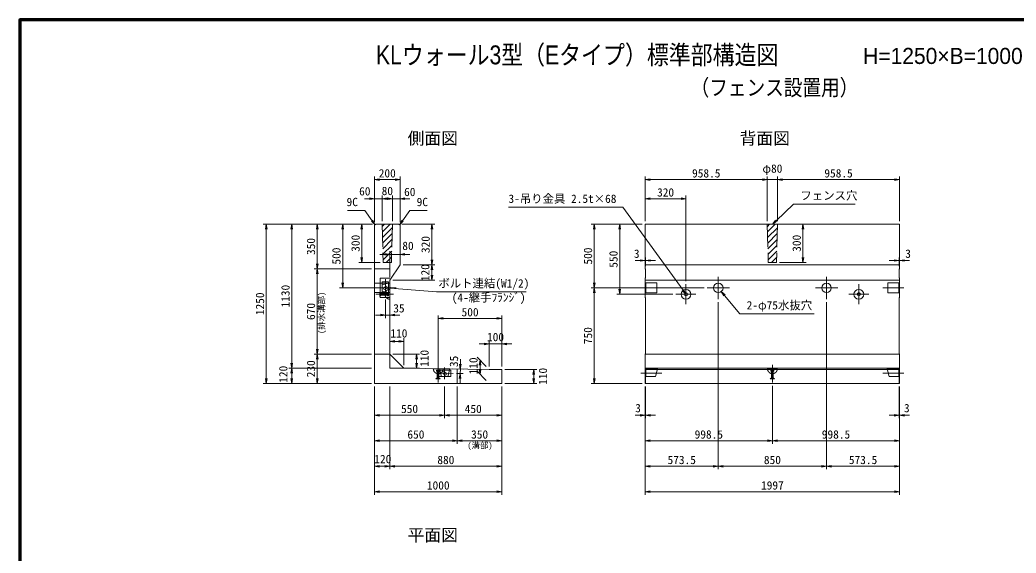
# Model space of a CAD drawing. Units: millimetres at full size, sheet at 1:30; some dimension numbers follow another scale. Extents: x 134809 to 146659, y -1498 to 6777.
# Drawn here: x 134809 to 142629, y 2591 to 6777 of the extents above; entities that cross this region are included whole.
import ezdxf
from ezdxf.enums import TextEntityAlignment as Align

# ---------------------------------------------------------------- set-up
doc = ezdxf.new("R2010")
doc.units = ezdxf.units.MM
doc.header["$LTSCALE"] = 30
doc.linetypes.add('CHAIN', pattern=[18.5, 12, -1.5, 3.5, -1.5])
doc.linetypes.add('DASHED', pattern=[7.5, 6, -1.5])
for name, color, linetype, lineweight in [('01図枠', 1, 'Continuous', 70), ('中心', 6, 'CHAIN', 9), ('外形線', 7, 'Continuous', 13), ('寸法', 2, 'Continuous', 9), ('細線', 4, 'Continuous', 9)]:
    doc.layers.add(name, color=color, linetype=linetype, lineweight=lineweight)
doc.layers.add('文字', color=7, linetype='Continuous')
doc.styles.add('ＭＳ ゴシック', font='')
doc.styles.add('ＭＳ Ｐゴシック', font='')
doc.styles.get('ＭＳ ゴシック').set_extended_font_data('MS Gothic')
doc.styles.get('ＭＳ Ｐゴシック').set_extended_font_data('MS PGothic')

# ---------------------------------------------------------------- blocks, each defined once
blk = doc.blocks.new('open_arrow')
at = {"color": 0, "linetype": 'Continuous', "lineweight": -2}
blk.add_lwpolyline([(7.5, 1.25), (0, 0), (7.5, -1.25)], dxfattribs=at)

msp = doc.modelspace()

# ---------------------------------------------------------------- hatches: boundary and pattern name
at = {"layer": '細線'}
h = msp.add_hatch(dxfattribs=at)
h.set_pattern_fill('USER', color=256, style=0, pattern_type=2)
h.set_pattern_definition([(45, (11970.87, -11.04), (-22.45064, 22.45064), [])])
h.paths.add_polyline_path([(137732.48, 5173.2), (137652.48, 5173.2), (137659.98, 4873.2), (137724.98, 4873.2)])
h = msp.add_hatch(dxfattribs=at)
h.set_pattern_fill('USER', color=256, style=0, pattern_type=2)
h.set_pattern_definition([(45, (14994.49, -11.04), (-22.45064, 22.45064), [])])
h.paths.add_polyline_path([(140756.09, 5173.2), (140676.09, 5173.2), (140683.59, 4873.2), (140748.59, 4873.2)])

# ---------------------------------------------------------------- linework, layer by layer
at = {"layer": '01図枠'}
msp.add_lwpolyline([(134808.55, -1383.36), (146658.55, -1383.36), (146658.55, 6776.64), (134808.55, 6776.64)], close=True, dxfattribs=at)
at = {"layer": '中心'}
for p, q in [((137677.48, 4604.7), (137677.48, 4741.7)), ((140037.59, 4701.7), (140037.59, 4544.7)), ((140291.09, 4585.7), (140291.09, 4760.7)), ((141141.09, 4585.7), (141141.09, 4760.7)), ((141394.59, 4701.7), (141394.59, 4544.7)), ((137762.48, 4673.2), (137542.48, 4673.2)), ((137742.48, 4623.2), (137603.48, 4623.2)), ((137632.48, 4673.2), (137722.48, 4673.2)), ((139848.59, 4673.2), (139683.59, 4673.2)), ((140116.09, 4623.2), (139959.09, 4623.2)), ((140203.59, 4673.2), (140378.59, 4673.2)), ((141053.59, 4673.2), (141228.59, 4673.2)), ((141316.09, 4623.2), (141473.09, 4623.2)), ((141583.59, 4673.2), (141748.59, 4673.2)), ((138092.86, 4068.33), (138091.08, 3929.34)), ((140716.09, 4068.33), (140716.09, 3929.33)), ((138210.97, 4001.81), (138073.98, 4003.57)), ((138141.9, 3957.69), (138143.05, 4047.69)), ((139848.59, 4002.69), (139683.59, 4002.69)), ((141583.59, 4002.69), (141748.59, 4002.69))]:
    msp.add_line(p, q, dxfattribs=at)
at = {"layer": '外形線'}
for p, q in [((137601.48, 5173.2), (137592.48, 5164.2)), ((137592.48, 5164.2), (137592.48, 3923.2)), ((137601.48, 5173.2), (137783.48, 5173.2)), ((137783.48, 5173.2), (137792.48, 5164.2)), ((137792.48, 5164.2), (137792.48, 4853.2)), ((139717.59, 5173.2), (141714.59, 5173.2)), ((139717.59, 4823.2), (139717.59, 5173.2)), ((141714.59, 4823.2), (141714.59, 5173.2)), ((137712.48, 4733.2), (137792.48, 4853.2)), ((139717.59, 4823.2), (139720.59, 4820.2)), ((139720.59, 4820.2), (139720.59, 4751.2)), ((141714.59, 4823.2), (141711.59, 4820.2)), ((141711.59, 4820.2), (141711.59, 4751.2)), ((137712.48, 4733.2), (137712.48, 4153.21)), ((139717.59, 4748.2), (139720.59, 4751.2)), ((139717.59, 4598.2), (139717.59, 4748.2)), ((141714.59, 4748.2), (141711.59, 4751.2)), ((141714.59, 4598.2), (141714.59, 4748.2)), ((139717.59, 4598.2), (139720.59, 4595.2)), ((139720.59, 4156.2), (139720.59, 4595.2)), ((141714.59, 4598.2), (141711.59, 4595.2)), ((141711.59, 4156.2), (141711.59, 4595.2)), ((137712.48, 4153.21), (137822.48, 4041.8)), ((139717.59, 4153.2), (139720.59, 4156.2)), ((139717.59, 4153.2), (139717.59, 3923.2)), ((141714.59, 4153.2), (141711.59, 4156.2)), ((141714.59, 4153.2), (141714.59, 3923.2)), ((137712.48, 4084.47), (137712.48, 4043.21)), ((137712.48, 4043.21), (137753.73, 4042.68)), ((137822.48, 4041.8), (138492.48, 4033.2)), ((138492.48, 4033.2), (138592.48, 4033.2)), ((138592.48, 3923.2), (138592.48, 4033.2)), ((139717.59, 4033.2), (141714.59, 4033.2)), ((137592.48, 3923.2), (138592.48, 3923.2)), ((139717.59, 3923.2), (141714.59, 3923.2))]:
    msp.add_line(p, q, dxfattribs=at)
at = {"layer": '外形線', "linetype": 'DASHED'}
for p, q in [((137652.48, 5173.2), (137659.98, 4873.2)), ((137732.48, 5173.2), (137724.98, 4873.2)), ((140676.09, 5173.2), (140683.59, 4873.2)), ((140756.09, 5173.2), (140748.59, 4873.2)), ((137659.98, 4873.2), (137724.98, 4873.2)), ((140683.59, 4873.2), (140748.59, 4873.2))]:
    msp.add_line(p, q, dxfattribs=at)
at = {"layer": '外形線'}
for centre in [(140291.09, 4673.2), (141141.09, 4673.2)]:
    msp.add_circle(centre, 37.5, dxfattribs=at)
at = {"layer": '寸法'}
for p, q in [((137592.48, 5188.2), (137592.48, 5547.2)), ((137592.48, 5523.2), (137792.48, 5523.2)), ((137792.48, 5188.2), (137792.48, 5547.2)), ((139717.59, 5197.2), (139717.59, 5547.2)), ((139717.59, 5523.2), (140676.09, 5523.2)), ((140834.09, 5523.2), (140598.09, 5523.2)), ((140676.09, 5197.2), (140676.09, 5547.2)), ((140676.09, 5197.2), (140676.09, 5547.2)), ((140756.09, 5197.2), (140756.09, 5547.2)), ((140756.09, 5197.2), (140756.09, 5547.2)), ((141714.59, 5523.2), (140756.09, 5523.2)), ((141714.59, 5197.2), (141714.59, 5547.2)), ((137592.48, 5188.2), (137592.48, 5397.2)), ((137652.48, 5197.2), (137652.48, 5397.2)), ((137652.48, 5197.2), (137652.48, 5397.2)), ((137732.48, 5197.2), (137732.48, 5397.2)), ((137732.48, 5197.2), (137732.48, 5397.2)), ((137792.48, 5188.2), (137792.48, 5397.2)), ((139717.59, 5197.2), (139717.59, 5397.2)), ((140037.59, 4725.7), (140037.59, 5397.2)), ((137730.48, 5373.2), (137514.48, 5373.2)), ((137732.48, 5373.2), (137652.48, 5373.2)), ((137870.48, 5373.2), (137654.48, 5373.2)), ((139717.59, 5373.2), (140037.59, 5373.2)), ((137577.48, 5173.2), (136718.48, 5173.2)), ((136742.48, 3923.2), (136742.48, 5173.2)), ((137577.48, 5173.2), (136918.48, 5173.2)), ((136942.48, 4043.2), (136942.48, 5173.2)), ((137577.48, 5173.2), (137118.48, 5173.2)), ((137142.48, 4823.2), (137142.48, 5173.2)), ((137577.48, 5173.2), (137318.48, 5173.2)), ((137342.48, 5173.2), (137342.48, 4673.2)), ((137577.48, 5173.2), (137468.48, 5173.2)), ((137492.48, 5173.2), (137492.48, 4873.2)), ((137807.48, 5173.2), (138066.48, 5173.2)), ((138042.48, 5173.2), (138042.48, 4853.2)), ((139693.59, 5173.2), (139293.59, 5173.2)), ((139317.59, 4673.2), (139317.59, 5173.2)), ((139693.59, 5173.2), (139493.59, 5173.2)), ((139517.59, 5173.2), (139517.59, 4623.2)), ((140780.09, 5173.2), (140980.09, 5173.2)), ((140956.09, 5173.2), (140956.09, 4873.2)), ((137634.48, 4936.22), (137870.48, 4936.22)), ((137712.48, 4757.2), (137712.48, 4960.22)), ((137792.48, 4877.2), (137792.48, 4960.22)), ((137635.98, 4873.2), (137468.48, 4873.2)), ((137816.48, 4853.2), (138066.48, 4853.2)), ((137816.48, 4853.2), (138066.48, 4853.2)), ((138042.48, 4853.2), (138042.48, 4733.2)), ((139639.59, 4888.17), (139798.59, 4888.17)), ((139717.59, 4847.2), (139717.59, 4912.17)), ((139720.59, 4844.2), (139720.59, 4912.17)), ((140772.59, 4873.2), (140980.09, 4873.2)), ((141792.59, 4888.17), (141633.59, 4888.17)), ((141711.59, 4844.2), (141711.59, 4912.17)), ((141714.59, 4847.2), (141714.59, 4912.17)), ((137568.48, 4823.2), (137118.48, 4823.2)), ((137568.48, 4823.2), (137118.48, 4823.2)), ((137142.48, 4153.21), (137142.48, 4823.2)), ((137736.48, 4733.2), (138066.48, 4733.2)), ((137608.48, 4673.2), (137318.48, 4673.2)), ((140179.59, 4673.2), (139293.59, 4673.2)), ((140179.59, 4673.2), (139293.59, 4673.2)), ((139317.59, 3923.2), (139317.59, 4673.2)), ((139935.09, 4623.2), (139493.59, 4623.2)), ((137677.48, 4580.7), (137677.48, 4435.66)), ((137712.48, 4574.2), (137712.48, 4435.66)), ((140291.09, 4561.7), (140291.09, 3249.2)), ((140291.09, 4561.7), (140291.09, 3249.2)), ((141141.09, 4561.7), (141141.09, 3249.2)), ((141141.09, 4561.7), (141141.09, 3249.2)), ((137790.48, 4459.66), (137599.48, 4459.66)), ((138092.48, 4062.33), (138092.48, 4457.19)), ((138592.48, 4433.19), (138092.48, 4433.19)), ((138592.48, 4057.2), (138592.48, 4457.19)), ((137712.48, 4067.21), (137712.48, 4277.21)), ((137822.48, 4253.21), (137712.48, 4253.21)), ((137822.48, 4065.8), (137822.48, 4277.21)), ((138670.48, 4233.19), (138414.48, 4233.19)), ((138492.48, 4057.2), (138492.48, 4257.19)), ((138592.48, 4057.2), (138592.48, 4257.19)), ((137568.48, 4153.21), (137118.48, 4153.21)), ((137568.48, 4153.21), (137118.48, 4153.21)), ((137142.48, 3923.2), (137142.48, 4153.21)), ((137736.48, 4153.21), (137946.47, 4153.21)), ((137922.47, 4043.21), (137922.47, 4153.21)), ((138263.96, 3923.12), (138266.41, 4114.11)), ((138468.48, 4057.2), (138397.03, 4128.65)), ((138421.03, 3994.65), (138421.03, 4104.65)), ((137569.13, 4043.2), (136918.48, 4043.2)), ((137569.13, 4043.2), (136918.48, 4043.2)), ((136942.48, 3923.2), (136942.48, 4043.2)), ((137736.48, 4043.21), (137946.47, 4043.21)), ((138206.92, 4036.87), (138289.41, 4035.81)), ((138234.97, 4001.5), (138288.96, 4000.81)), ((138468.48, 3947.2), (138397.03, 4018.65)), ((138616.48, 4033.2), (138866.48, 4033.2)), ((138842.48, 3923.2), (138842.48, 4033.2)), ((137568.48, 3923.2), (136718.48, 3923.2)), ((137568.48, 3923.2), (136918.48, 3923.2)), ((137568.48, 3923.2), (137118.48, 3923.2)), ((138616.48, 3923.2), (138866.48, 3923.2)), ((139693.59, 3923.2), (139293.59, 3923.2)), ((137592.48, 3899.2), (137592.48, 3049.2)), ((137592.48, 3899.2), (137592.48, 3249.2)), ((137592.48, 3899.2), (137592.48, 3449.2)), ((137592.48, 3899.2), (137592.48, 3649.84)), ((137712.47, 3898.55), (137712.47, 3249.2)), ((137712.47, 3898.55), (137712.47, 3249.2)), ((138142.48, 3899.2), (138142.48, 3649.84)), ((138142.48, 3899.2), (138142.48, 3649.84)), ((138242.48, 3899.2), (138242.48, 3449.2)), ((138242.48, 3899.2), (138242.48, 3449.2)), ((138592.48, 3899.2), (138592.48, 3049.2)), ((138592.48, 3899.2), (138592.48, 3249.2)), ((138592.48, 3899.2), (138592.48, 3449.2)), ((138592.48, 3899.2), (138592.48, 3649.84)), ((139717.59, 3899.2), (139717.59, 3049.2)), ((139717.59, 3899.2), (139717.59, 3249.2)), ((139717.59, 3899.2), (139717.59, 3649.84)), ((139717.59, 3899.2), (139717.59, 3449.2)), ((139720.59, 3899.2), (139720.59, 3649.84)), ((140716.09, 3905.33), (140716.09, 3449.2)), ((140716.09, 3905.33), (140716.09, 3449.2)), ((141711.59, 3899.2), (141711.59, 3649.84)), ((141714.59, 3899.2), (141714.59, 3049.2)), ((141714.59, 3899.2), (141714.59, 3249.2)), ((141714.59, 3899.2), (141714.59, 3649.84)), ((141714.59, 3899.2), (141714.59, 3449.2)), ((137592.48, 3673.84), (138142.48, 3673.84)), ((138592.48, 3673.84), (138142.48, 3673.84)), ((139639.59, 3673.84), (139798.59, 3673.84)), ((141792.59, 3673.84), (141633.59, 3673.84)), ((137592.48, 3473.2), (138242.48, 3473.2)), ((138242.48, 3473.2), (138592.48, 3473.2)), ((139717.59, 3473.2), (140716.09, 3473.2)), ((140716.09, 3473.2), (141714.59, 3473.2)), ((137592.48, 3273.2), (137712.47, 3273.2)), ((137712.47, 3273.2), (138592.48, 3273.2)), ((139717.59, 3273.2), (140291.09, 3273.2)), ((140291.09, 3273.2), (141141.09, 3273.2)), ((141141.09, 3273.2), (141714.59, 3273.2)), ((137592.48, 3073.2), (138592.48, 3073.2)), ((139717.59, 3073.2), (141714.59, 3073.2))]:
    msp.add_line(p, q, dxfattribs=at)
at = {"layer": '寸法', "color": 3, "linetype": 'DASHED'}
for p, q in [((137633.48, 4605.7), (137633.48, 4640.7)), ((137633.48, 4640.7), (137641.14, 4630.2)), ((137641.14, 4616.2), (137633.48, 4605.7)), ((137693.14, 4630.2), (137641.14, 4630.2)), ((137641.14, 4630.2), (137641.14, 4616.2)), ((137693.14, 4616.2), (137641.14, 4616.2)), ((137693.14, 4610.7), (137693.14, 4635.7)), ((137693.14, 4635.7), (137701.48, 4635.7)), ((137701.48, 4635.7), (137701.48, 4610.7)), ((137712.48, 4661.7), (137712.48, 4584.7)), ((137701.48, 4610.7), (137693.14, 4610.7)), ((138053.98, 4038.83), (138130.97, 4037.84)), ((138079.73, 4019.16), (138079.84, 4027.49)), ((138104.73, 4018.84), (138079.73, 4019.16)), ((138079.84, 4027.49), (138104.83, 4027.17)), ((138085.23, 4019.09), (138084.56, 3967.09)), ((138099.23, 4018.91), (138098.56, 3966.91)), ((138104.83, 4027.17), (138104.73, 4018.84)), ((140677.59, 4038.33), (140754.59, 4038.33)), ((140703.59, 4027.33), (140728.59, 4027.33)), ((140703.59, 4019), (140703.59, 4027.33)), ((140728.59, 4019), (140703.59, 4019)), ((140709.09, 4019), (140709.09, 3967)), ((140723.09, 4019), (140723.09, 3967)), ((140728.59, 4027.33), (140728.59, 4019)), ((138073.96, 3959.56), (138084.56, 3967.09)), ((138108.96, 3959.12), (138073.96, 3959.56)), ((138084.56, 3967.09), (138098.56, 3966.91)), ((138098.56, 3966.91), (138108.96, 3959.12)), ((140698.59, 3959.33), (140709.09, 3967)), ((140733.59, 3959.33), (140698.59, 3959.33)), ((140709.09, 3967), (140723.09, 3967)), ((140723.09, 3967), (140733.59, 3959.33))]:
    msp.add_line(p, q, dxfattribs=at)
at = {"layer": '寸法'}
for points in [[(140716.09, 5173.2), (140744.41, 5200.02), (140882.1, 5330.47), (141364.81, 5330.47)], [(137596.93, 5168.66), (137574.01, 5200.21), (137515.95, 5280.13), (137379.64, 5280.13)], [(137788.02, 5168.66), (137810.94, 5200.21), (137869.01, 5280.13), (138005.32, 5280.13)], [(140037.59, 4623.2), (140014.66, 4654.75), (139541.44, 5305.6), (138644.03, 5305.6)], [(137677.48, 4673.2), (137716.36, 4670.13), (138079, 4641.53), (138782.95, 4641.53)], [(140315.02, 4644.33), (140339.91, 4614.3), (140459.94, 4469.44), (141043.17, 4469.44)]]:
    msp.add_lwpolyline(points, dxfattribs=at)
at = {"layer": '寸法', "color": 3}
for centre, radius in [((140037.59, 4623.2), 38.5), ((140037.59, 4623.2), 12.5), ((141394.59, 4623.2), 38.5), ((141394.59, 4623.2), 12.5)]:
    msp.add_circle(centre, radius, dxfattribs=at)
at = {"layer": '寸法', "color": 3, "linetype": 'DASHED'}
for centre, start, end in [((137712.48, 4623.2), 90, 270), ((138092.48, 4038.33), 179.26491, 359.26491), ((140716.09, 4038.33), 180, 0)]:
    msp.add_arc(centre, 38.5, start, end, dxfattribs=at)
at = {"layer": '細線'}
for p, q in [((139717.59, 4853.2), (141714.59, 4853.2)), ((137592.48, 4823.2), (137712.48, 4823.2)), ((137637.48, 4748.2), (137637.48, 4598.2)), ((137712.48, 4748.2), (137637.48, 4748.2)), ((137652.48, 4624.7), (137652.48, 4721.7)), ((137652.48, 4721.7), (137702.48, 4721.7)), ((137702.48, 4624.7), (137702.48, 4721.7)), ((139717.59, 4733.2), (141714.59, 4733.2)), ((139723.59, 4633.2), (139723.59, 4713.2)), ((139808.59, 4713.2), (139723.59, 4713.2)), ((139808.59, 4633.2), (139808.59, 4713.2)), ((141623.59, 4633.2), (141623.59, 4713.2)), ((141623.59, 4713.2), (141708.59, 4713.2)), ((141708.59, 4633.2), (141708.59, 4713.2)), ((137652.48, 4624.7), (137702.48, 4624.7)), ((137677.48, 4684.52), (137666.16, 4673.2)), ((137688.79, 4673.2), (137677.48, 4661.89)), ((139808.59, 4633.2), (139723.59, 4633.2)), ((141623.59, 4633.2), (141708.59, 4633.2)), ((137712.48, 4598.2), (137637.48, 4598.2)), ((137712.48, 4153.21), (137592.48, 4153.21)), ((141714.59, 4153.2), (139717.59, 4153.2)), ((138093.66, 3978.31), (138094.3, 4028.31)), ((138191.29, 4027.07), (138094.3, 4028.31)), ((138131.16, 4002.83), (138142.33, 3991.38)), ((138142.62, 4014), (138153.79, 4002.54)), ((138190.65, 3977.07), (138191.29, 4027.07)), ((138242.48, 3923.2), (138242.48, 4036.41)), ((141714.59, 4042.82), (139717.59, 4042.82)), ((139720.59, 3923.2), (139720.59, 4033.2)), ((141711.59, 3923.2), (141711.59, 4033.2)), ((138190.65, 3977.07), (138093.66, 3978.31))]:
    msp.add_line(p, q, dxfattribs=at)
at = {"layer": '細線', "linetype": 'DASHED'}
for p, q in [((137712.48, 4710.7), (137592.48, 4710.7)), ((137712.48, 4713.2), (137652.48, 4698.2)), ((137712.48, 4633.2), (137712.48, 4713.2)), ((137712.48, 4635.7), (137592.48, 4635.7)), ((137652.48, 4648.2), (137712.48, 4633.2)), ((138102.93, 4038.2), (138117.16, 3978.01)), ((138182.92, 4037.17), (138102.93, 4038.2)), ((138167.15, 3977.37), (138182.92, 4037.17)), ((139723.59, 3977.69), (139723.59, 4037.69)), ((139723.59, 4037.69), (139814.59, 4037.69)), ((139799.59, 3977.69), (139814.59, 4037.69)), ((141632.59, 3977.69), (141617.59, 4037.69)), ((141708.59, 4037.69), (141617.59, 4037.69)), ((141708.59, 3977.69), (141708.59, 4037.69)), ((139723.59, 3977.69), (139799.59, 3977.69)), ((141708.59, 3977.69), (141632.59, 3977.69))]:
    msp.add_line(p, q, dxfattribs=at)
at = {"layer": '細線'}
for centre, start, end in [((137671.82, 4667.54), 135, 315), ((137683.13, 4678.86), 315, 135), ((138136.89, 4008.42), 44.26491, 224.26491), ((138148.06, 3996.96), 224.26491, 44.26491)]:
    msp.add_arc(centre, 8, start, end, dxfattribs=at)

# ---------------------------------------------------------------- block references
at = {"layer": '寸法', "xscale": 5.2, "yscale": 5.2}
for p in [(137592.48, 5523.2), (139717.59, 5523.2), (140756.09, 5523.2), (140756.09, 5523.2), (137652.48, 5373.2), (137652.48, 5373.2), (137792.48, 5373.2), (139717.59, 5373.2), (137792.48, 4936.22), (139720.59, 4888.17), (141714.59, 4888.17), (137712.48, 4459.66), (138092.48, 4433.19), (137712.48, 4253.21), (138592.48, 4233.19), (137592.48, 3673.84), (138142.48, 3673.84), (139720.59, 3673.84), (141714.59, 3673.84), (137592.48, 3473.2), (138242.48, 3473.2), (139717.59, 3473.2), (140716.09, 3473.2), (137592.48, 3273.2), (137712.47, 3273.2), (139717.59, 3273.2), (140291.09, 3273.2), (141141.09, 3273.2), (137592.48, 3073.2), (139717.59, 3073.2)]:
    msp.add_blockref('open_arrow', p, dxfattribs=at)
for p, rotation in [((137792.48, 5523.2), 180), ((140676.09, 5523.2), 180), ((140676.09, 5523.2), 180), ((141714.59, 5523.2), 180), ((137592.48, 5373.2), 180), ((137732.48, 5373.2), 180), ((137732.48, 5373.2), 180), ((140037.59, 5373.2), 180), ((136742.48, 5173.2), 270), ((136942.48, 5173.2), 270), ((137142.48, 5173.2), 270), ((137342.48, 5173.2), 270), ((137492.48, 5173.2), 270), ((137596.93, 5168.66), 126), ((137788.02, 5168.66), 54), ((138042.48, 5173.2), 270), ((139317.59, 5173.2), 270), ((139517.59, 5173.2), 270), ((140716.09, 5173.2), 43.5), ((140956.09, 5173.2), 270), ((137712.48, 4936.22), 180), ((137142.48, 4823.2), 90), ((137492.48, 4873.2), 90), ((138042.48, 4853.2), 90), ((138042.48, 4853.2), 270), ((139717.59, 4888.17), 180), ((140956.09, 4873.2), 90), ((141711.59, 4888.17), 180), ((137142.48, 4823.2), 270), ((138042.48, 4733.2), 90), ((137342.48, 4673.2), 90), ((139317.59, 4673.2), 90), ((137677.48, 4673.2), 355.5), ((139317.59, 4673.2), 270), ((139517.59, 4623.2), 90), ((140037.59, 4623.2), 126), ((140315.02, 4644.33), 309.6), ((137677.48, 4459.66), 180), ((138592.48, 4433.19), 180), ((137822.48, 4253.21), 180), ((138492.48, 4233.19), 180), ((137142.48, 4153.21), 90), ((137142.48, 4153.21), 270), ((137922.47, 4153.21), 270), ((136942.48, 4043.2), 90), ((137922.47, 4043.21), 90), ((138265.41, 4036.11), 89.3), ((138421.03, 4104.65), 270), ((136942.48, 4043.2), 270), ((138264.97, 4001.12), 269.3), ((138421.03, 3994.65), 90), ((138842.48, 4033.2), 270), ((136742.48, 3923.2), 90), ((136942.48, 3923.2), 90), ((137142.48, 3923.2), 90), ((138842.48, 3923.2), 90), ((139317.59, 3923.2), 90), ((138142.48, 3673.84), 180), ((138592.48, 3673.84), 180), ((139717.59, 3673.84), 180), ((141711.59, 3673.84), 180), ((138242.48, 3473.2), 180), ((138592.48, 3473.2), 180), ((140716.09, 3473.2), 180), ((141714.59, 3473.2), 180), ((137712.47, 3273.2), 180), ((138592.48, 3273.2), 180), ((140291.09, 3273.2), 180), ((141141.09, 3273.2), 180), ((141714.59, 3273.2), 180), ((138592.48, 3073.2), 180), ((141714.59, 3073.2), 180)]:
    msp.add_blockref('open_arrow', p, dxfattribs=dict(at, rotation=rotation))

# ---------------------------------------------------------------- texts
at = {"layer": '寸法', "style": 'ＭＳ ゴシック'}
for s, p in [('φ80', (140716.09, 5609.81)), ('200', (137692.48, 5572.7)), ('958.5', (140196.84, 5572.7)), ('958.5', (141235.34, 5572.7)), ('60', (137516.15, 5431.58)), ('80', (137693.06, 5434.11)), ('60', (137869.14, 5426.53)), ('320', (139877.59, 5422.7)), ('80', (137855.05, 5003.3)), ('3', (139650.82, 4941.88)), ('3', (141781.37, 4941.88)), ('35', (137784.15, 4513.03)), ('500', (138342.48, 4482.69)), ('110', (137783.72, 4316.28)), ('100', (138542.48, 4287.34)), ('550', (137867.48, 3723.34)), ('450', (138367.48, 3723.34)), ('3', (139661.15, 3729.44)), ('3', (141771.04, 3729.44)), ('650', (137917.48, 3522.7)), ('350', (138417.48, 3522.7)), ('998.5', (140216.84, 3522.7)), ('998.5', (141215.34, 3522.7)), ('120', (137657.48, 3329.62)), ('880', (138152.48, 3322.7)), ('573.5', (140004.34, 3322.7)), ('850', (140716.09, 3322.7)), ('573.5', (141427.84, 3322.7)), ('1000', (138092.48, 3122.7)), ('1997', (140716.09, 3122.7))]:
    msp.add_text(s, height=65.51, dxfattribs=at).set_placement(p, align=Align.MIDDLE_CENTER)
for s, p in [('3-吊り金具 2.5t×68', (138644.03, 5320.6)), ('フェンス穴', (140936.1, 5345.47)), ('9C', (137923.01, 5295.13)), ('ボルト連結(W1/2)', (138094, 4656.53)), ('2-φ75水抜穴', (140513.94, 4484.44))]:
    msp.add_text(s, height=65.51, dxfattribs=at).set_placement(p, align=Align.BOTTOM_LEFT)
msp.add_text('9C', height=65.51, dxfattribs=at).set_placement((137461.95, 5295.13), align=Align.BOTTOM_RIGHT)
for s, rotation, p in [('300', 90, (137442.98, 5023.2)), ('300', 90, (140906.59, 5023.2)), ('350', 90, (137092.98, 4998.2)), ('320', 90, (137992.98, 5013.2)), ('500', 90, (137292.98, 4923.2)), ('500', 90, (139268.09, 4923.2)), ('550', 90, (139468.09, 4898.2)), ('120', 90, (137990.32, 4792.63)), ('1130', 90, (136892.98, 4608.2)), ('1250', 90, (136692.98, 4548.2)), ('670', 90, (137092.98, 4488.21)), ('750', 90, (139268.09, 4298.2)), ('110', 90, (137984.19, 4119.72)), ('230', 90, (137092.98, 4038.21)), ('35', 89.265, (138215.48, 4096.24)), ('110', 90, (138368.39, 4060.34)), ('120', 90, (136875.76, 3994.96)), ('110', 90, (138914.14, 3978.6))]:
    msp.add_text(s, height=65.51, rotation=rotation, dxfattribs=at).set_placement(p, align=Align.MIDDLE_CENTER)
at = {"layer": '寸法', "color": 3, "style": 'ＭＳ ゴシック'}
msp.add_text('(排水溝部)', height=47.47, rotation=90, dxfattribs=at).set_placement((137214.1, 4311.66), align=Align.BOTTOM_LEFT)
msp.add_text('(4-継手ﾌﾗﾝｼﾞ)', height=65.51, dxfattribs=at).set_placement((138198.28, 4630.34), align=Align.TOP_LEFT)
msp.add_text('(溝部)', height=47.47, dxfattribs=at).set_placement((138321.53, 3398.62), align=Align.BOTTOM_LEFT)
at = {"layer": '文字', "style": 'ＭＳ Ｐゴシック', "width": 0.85}
for s, height, p in [(' KLウォール3型（Eタイプ）標準部構造図\u3000\u3000\u3000\u3000\u3000\u3000\u3000\u3000\u3000\u3000\u3000\u3000\u3000\u3000 \u3000\u3000\u3000\u3000', 148.5, (140733.55, 6383.47)), ('（フェンス設置用）', 126.2, (140732.52, 6144.94))]:
    msp.add_text(s, height=height, dxfattribs=at).set_placement(p, align=Align.BOTTOM_CENTER)
at = {"layer": '文字', "style": 'ＭＳ Ｐゴシック'}
msp.add_text('H=1250×B=1000 (E3)\u3000S=1/30', height=126.2, dxfattribs=at).set_placement((141428.11, 6392.97), align=Align.BOTTOM_LEFT)
for s, p in [(' 側面図 ', (138049.58, 5769.94)), (' 背面図 ', (140656.12, 5769.94)), (' 平面図 ', (138049.58, 2655.77))]:
    msp.add_text(s, height=96.5, dxfattribs=at).set_placement(p, align=Align.BOTTOM_CENTER)

doc.saveas('drawing.dxf')
